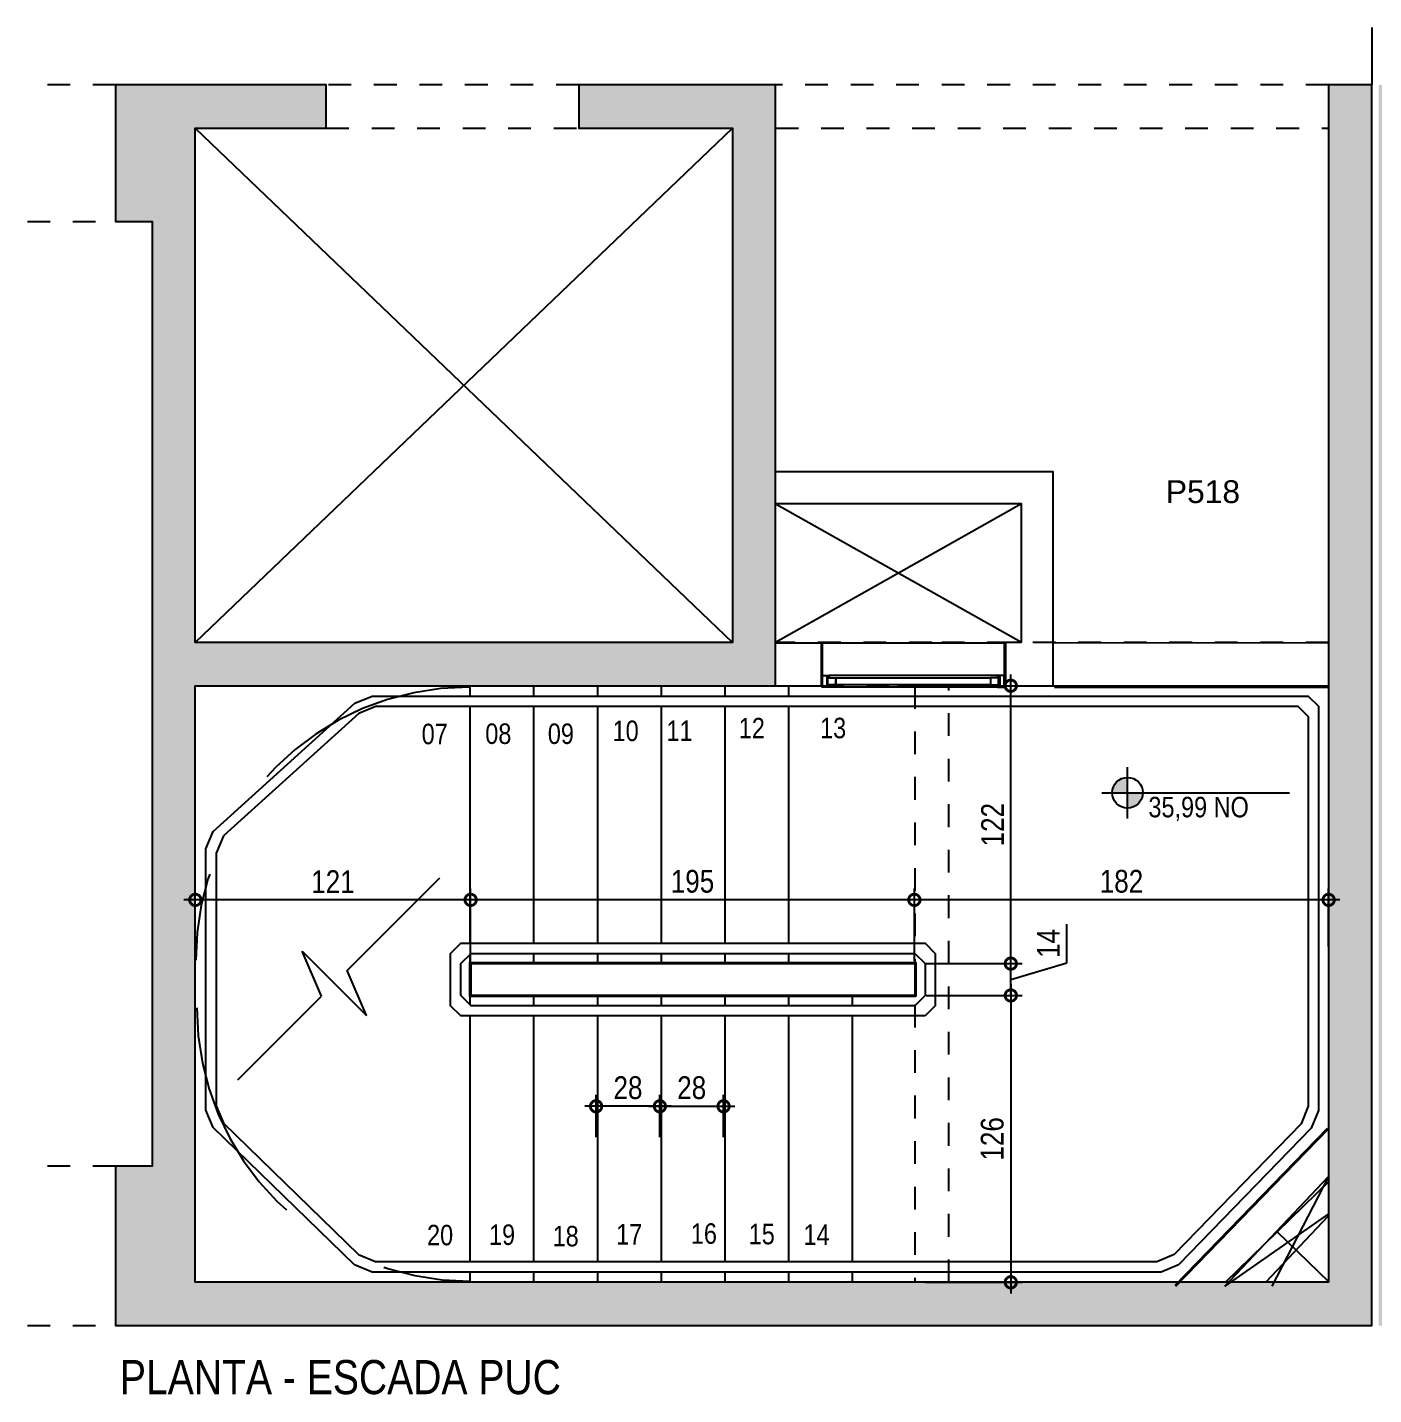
# Model space of a CAD drawing. Header units: metres. Extents: x -23 to 570, y -54 to 184.
# Drawn here: x -0.74 to 5.18, y -28.3 to -22.3 of the extents above; entities that cross this region are included whole.
import ezdxf
from ezdxf.enums import TextEntityAlignment as Align
from ezdxf.xclip import XClip

# ---------------------------------------------------------------- set-up
doc = ezdxf.new("R2010")
doc.units = ezdxf.units.M
doc.header["$XCLIPFRAME"] = 0
doc.header["$PDMODE"] = 35
doc.linetypes.add('DASHEDX2', pattern=[1.5, 1, -0.5])
for name, color, linetype in [('1', 232, 'DASHEDX2'), ('20', 7, 'Continuous'), ('21', 7, 'Continuous'), ('4', 2, 'Continuous'), ('9', 232, 'Continuous'), ('ARQ-ALV ACAB', 4, 'Continuous'), ('ARQ-ALV OSSO', 5, 'Continuous'), ('ARQ-AUX2', 2, 'Continuous'), ('ARQ-CAX @ 1', 1, 'Continuous'), ('ARQ-DIM', 2, 'Continuous'), ('ARQ-PRJ', 7, 'DASHEDX2'), ('ARQ-SIM', 1, 'Continuous'), ('ARQ-TXT', 2, 'Continuous')]:
    doc.layers.add(name, color=color, linetype=linetype)
doc.layers.add('ARQ-AUX1', color=1, linetype='Continuous', plot=False)
doc.styles.add('Adesa', font='ARIALN.TTF')
doc.styles.add('M50', font='ARIALN.TTF', dxfattribs={"height": 0.15})
doc.styles.get("Standard").update_dxf_attribs({"font": 'arial.ttf'})
doc.dimstyles.new('ADESA 1-0050', dxfattribs={"dimtxt": 0.1, "dimasz": 0.1, "dimexe": 0.05, "dimexo": 0.05, "dimgap": 0.03, "dimtad": 1, "dimdec": 1, "dimlfac": 100, "dimzin": 12, "dimtxsty": 'Adesa', "dimblk": 'DOTSMALL', "dimcen": 1, "dimdle": 0.05, "dimclrd": 1, "dimclre": 1, "dimclrt": 256, "dimazin": 3, "dimtm": 1e-09, "dimtfac": 1, "dimtdec": 1, "dimtmove": 1, "dimatfit": 0, "dimldrblk": 'DOTSMALL', "dimfxl": 0.8, "dimtvp": 2, "dimtolj": 1, "dimtzin": 0, "dimarcsym": 0})

# ---------------------------------------------------------------- blocks, each defined once
blk = doc.blocks.new('NipAcOs')
at = {"layer": 'ARQ-SIM'}
h = blk.add_hatch(color=256, dxfattribs=at)
h.dxf.hatch_style = 1
h.paths.add_polyline_path([(0, 0.15, 0.414214), (-0.15, 0), (0, 0)])
h.paths.add_polyline_path([(0.15, 0), (0, 0), (0, -0.15, 0.414214)])
for p, q in [((0, -0.25), (0, 0.25)), ((-0.25, 0), (0.15, 0)), ((0.15, 0), (1.583, 0))]:
    blk.add_line(p, q, dxfattribs=at)
blk.add_circle((0, 0), 0.15, dxfattribs=at)
at = {"style": 'Adesa'}
for p in [(0.204, 0.06), (0.204, -0.24)]:
    blk.add_attdef('000,00', p, '', height=0.2, dxfattribs=at)
blk = doc.blocks.new('_DotSmall')
at = {"color": 0, "linetype": 'ByBlock', "const_width": 0.5}
blk.add_lwpolyline([(-0.0625, 0, 1), (0.0625, 0, 1)], format="xyb", close=True, dxfattribs=at)
blk = doc.blocks.new('*D809')
at = {"layer": 'ARQ-DIM', "color": 1, "lineweight": -2, "transparency": 16777216}
for p, q in [((3.1598, -26.36), (3.1598, -26.08)), ((4.98, -26.3356), (4.98, -26.08)), ((5.03, -26.13), (3.1098, -26.13))]:
    blk.add_line(p, q, dxfattribs=at)
at = {"layer": 'Defpoints', "color": 0, "transparency": 16777216}
for p in [(3.1598, -26.13), (3.1598, -26.41), (4.98, -26.3856, 0)]:
    blk.add_point(p, dxfattribs=at)
at = {"layer": 'ARQ-DIM', "color": 1, "lineweight": -2, "transparency": 16777216, "xscale": 0.1, "yscale": 0.1, "zscale": 0.1, "rotation": 180}
blk.add_blockref('_DotSmall', (3.1598, -26.13), dxfattribs=at)
at = {"layer": 'ARQ-DIM', "color": 1, "lineweight": -2, "transparency": 16777216, "xscale": 0.1, "yscale": 0.1, "zscale": 0.1}
blk.add_blockref('_DotSmall', (4.98, -26.13), dxfattribs=at)
at = {"layer": 'ARQ-DIM', "transparency": 16777216, "insert": (4.0699, -26.049), "char_height": 0.1, "attachment_point": 5, "style": 'Adesa'}
blk.add_mtext('\\A1;182', dxfattribs=at)
blk = doc.blocks.new('*D810')
at = {"layer": 'ARQ-DIM', "color": 1, "lineweight": -2, "transparency": 16777216}
for p, q in [((1.2098, -26.4), (1.2098, -26.08)), ((3.1598, -26.4), (3.1598, -26.08)), ((3.2098, -26.13), (1.1598, -26.13))]:
    blk.add_line(p, q, dxfattribs=at)
at = {"layer": 'Defpoints', "color": 0, "transparency": 16777216}
for p in [(1.2098, -26.13), (1.2098, -26.45), (3.1598, -26.45)]:
    blk.add_point(p, dxfattribs=at)
at = {"layer": 'ARQ-DIM', "color": 1, "lineweight": -2, "transparency": 16777216, "xscale": 0.1, "yscale": 0.1, "zscale": 0.1, "rotation": 180}
blk.add_blockref('_DotSmall', (1.2098, -26.13), dxfattribs=at)
at = {"layer": 'ARQ-DIM', "color": 1, "lineweight": -2, "transparency": 16777216, "xscale": 0.1, "yscale": 0.1, "zscale": 0.1}
blk.add_blockref('_DotSmall', (3.1598, -26.13), dxfattribs=at)
at = {"layer": 'ARQ-DIM', "transparency": 16777216, "insert": (2.1848, -26.049), "char_height": 0.1, "attachment_point": 5, "style": 'Adesa'}
blk.add_mtext('\\A1;195', dxfattribs=at)
blk = doc.blocks.new('*D811')
at = {"layer": 'ARQ-DIM', "color": 1, "lineweight": -2, "transparency": 16777216}
for p, q in [((0, -26.3994), (0, -26.08)), ((1.2098, -26.4), (1.2098, -26.08)), ((1.2598, -26.13), (-0.05, -26.13))]:
    blk.add_line(p, q, dxfattribs=at)
at = {"layer": 'Defpoints', "color": 0, "transparency": 16777216}
for p in [(0, -26.13), (0, -26.4494, 0), (1.2098, -26.45)]:
    blk.add_point(p, dxfattribs=at)
at = {"layer": 'ARQ-DIM', "color": 1, "lineweight": -2, "transparency": 16777216, "xscale": 0.1, "yscale": 0.1, "zscale": 0.1, "rotation": 180}
blk.add_blockref('_DotSmall', (0, -26.13), dxfattribs=at)
at = {"layer": 'ARQ-DIM', "color": 1, "lineweight": -2, "transparency": 16777216, "xscale": 0.1, "yscale": 0.1, "zscale": 0.1}
blk.add_blockref('_DotSmall', (1.2098, -26.13), dxfattribs=at)
at = {"layer": 'ARQ-DIM', "transparency": 16777216, "insert": (0.6049, -26.0498), "char_height": 0.1, "attachment_point": 5, "style": 'Adesa'}
blk.add_mtext('\\A1;121', dxfattribs=at)
blk = doc.blocks.new('*D812')
at = {"layer": 'ARQ-DIM', "color": 1, "lineweight": -2, "transparency": 16777216}
for p, q in [((2.0413, -27.1718), (2.0413, -26.9868)), ((2.3213, -27.1718), (2.3213, -26.9868)), ((1.9913, -27.0368), (2.3713, -27.0368))]:
    blk.add_line(p, q, dxfattribs=at)
at = {"layer": 'Defpoints', "color": 0, "transparency": 16777216}
for p in [(2.3213, -27.0368), (2.0413, -27.2218, 0), (2.3213, -27.2218, 0)]:
    blk.add_point(p, dxfattribs=at)
at = {"layer": 'ARQ-DIM', "color": 1, "lineweight": -2, "transparency": 16777216, "xscale": 0.1, "yscale": 0.1, "zscale": 0.1, "rotation": 180}
blk.add_blockref('_DotSmall', (2.0413, -27.0368), dxfattribs=at)
at = {"layer": 'ARQ-DIM', "color": 1, "lineweight": -2, "transparency": 16777216, "xscale": 0.1, "yscale": 0.1, "zscale": 0.1}
blk.add_blockref('_DotSmall', (2.3213, -27.0368), dxfattribs=at)
at = {"layer": 'ARQ-DIM', "transparency": 16777216, "insert": (2.1813, -26.9557), "char_height": 0.1, "attachment_point": 5, "style": 'Adesa'}
blk.add_mtext('\\A1;28', dxfattribs=at)
blk = doc.blocks.new('*D813')
at = {"layer": 'ARQ-DIM', "color": 1, "lineweight": -2, "transparency": 16777216}
for p, q in [((1.7613, -27.1718), (1.7613, -26.9868)), ((2.0413, -27.1718), (2.0413, -26.9868)), ((2.0913, -27.0368), (1.7113, -27.0368))]:
    blk.add_line(p, q, dxfattribs=at)
at = {"layer": 'Defpoints', "color": 0, "transparency": 16777216}
for p in [(1.7613, -27.0368), (1.7613, -27.2218, 0), (2.0413, -27.2218, 0)]:
    blk.add_point(p, dxfattribs=at)
at = {"layer": 'ARQ-DIM', "color": 1, "lineweight": -2, "transparency": 16777216, "xscale": 0.1, "yscale": 0.1, "zscale": 0.1, "rotation": 180}
blk.add_blockref('_DotSmall', (1.7613, -27.0368), dxfattribs=at)
at = {"layer": 'ARQ-DIM', "color": 1, "lineweight": -2, "transparency": 16777216, "xscale": 0.1, "yscale": 0.1, "zscale": 0.1}
blk.add_blockref('_DotSmall', (2.0413, -27.0368), dxfattribs=at)
at = {"layer": 'ARQ-DIM', "transparency": 16777216, "insert": (1.9013, -26.9557), "char_height": 0.1, "attachment_point": 5, "style": 'Adesa'}
blk.add_mtext('\\A1;28', dxfattribs=at)
blk = doc.blocks.new('*D814')
at = {"layer": 'ARQ-DIM', "color": 1, "lineweight": -2, "transparency": 16777216}
for p, q in [((3.2118, -26.55), (3.6335, -26.55)), ((3.5835, -26.5), (3.5835, -27.86)), ((3.2083, -27.81), (3.6335, -27.81))]:
    blk.add_line(p, q, dxfattribs=at)
at = {"layer": 'Defpoints', "color": 0, "transparency": 16777216}
for p in [(3.1618, -26.55, 0), (3.1583, -27.81), (3.5835, -27.81)]:
    blk.add_point(p, dxfattribs=at)
at = {"layer": 'ARQ-DIM', "color": 1, "lineweight": -2, "transparency": 16777216, "xscale": 0.1, "yscale": 0.1, "zscale": 0.1}
for p, rotation in [((3.5835, -26.55), 90), ((3.5835, -27.81), 270)]:
    blk.add_blockref('_DotSmall', p, dxfattribs=dict(at, rotation=rotation))
at = {"layer": 'ARQ-DIM', "transparency": 16777216, "insert": (3.5024, -27.18), "char_height": 0.1, "attachment_point": 5, "rotation": 90, "style": 'Adesa'}
blk.add_mtext('\\A1;126', dxfattribs=at)
blk = doc.blocks.new('*D815')
at = {"layer": 'ARQ-DIM', "color": 1, "lineweight": -2, "transparency": 16777216}
for p, q in [((3.8291, -26.4063), (3.8291, -26.2368)), ((3.5835, -26.41), (3.5835, -26.31)), ((3.2118, -26.41), (3.6335, -26.41)), ((3.5835, -26.48), (3.8291, -26.4063)), ((3.5835, -26.55), (3.5835, -26.41)), ((3.5835, -26.55), (3.5835, -26.41)), ((3.2118, -26.55), (3.6335, -26.55)), ((3.5835, -26.55), (3.5835, -26.65))]:
    blk.add_line(p, q, dxfattribs=at)
at = {"layer": 'Defpoints', "color": 0, "transparency": 16777216}
for p in [(3.1618, -26.41), (3.5835, -26.41), (3.1618, -26.55, 0)]:
    blk.add_point(p, dxfattribs=at)
at = {"layer": 'ARQ-DIM', "color": 1, "lineweight": -2, "transparency": 16777216, "xscale": 0.1, "yscale": 0.1, "zscale": 0.1}
for p, rotation in [((3.5835, -26.41), 270), ((3.5835, -26.55), 90)]:
    blk.add_blockref('_DotSmall', p, dxfattribs=dict(at, rotation=rotation))
at = {"layer": 'ARQ-DIM', "transparency": 16777216, "insert": (3.7489, -26.3215), "char_height": 0.1, "attachment_point": 5, "rotation": 90, "style": 'Adesa'}
blk.add_mtext('\\A1;14', dxfattribs=at)
blk = doc.blocks.new('*D816')
at = {"layer": 'ARQ-DIM', "color": 1, "lineweight": -2, "transparency": 16777216}
for p, q in [((3.5835, -26.46), (3.5835, -25.1394)), ((3.085, -25.1894), (3.6335, -25.1894)), ((3.2118, -26.41), (3.6335, -26.41))]:
    blk.add_line(p, q, dxfattribs=at)
at = {"layer": 'Defpoints', "color": 0, "transparency": 16777216}
for p in [(3.035, -25.1894), (3.5835, -25.1894), (3.1618, -26.41)]:
    blk.add_point(p, dxfattribs=at)
at = {"layer": 'ARQ-DIM', "color": 1, "lineweight": -2, "transparency": 16777216, "xscale": 0.1, "yscale": 0.1, "zscale": 0.1}
for p, rotation in [((3.5835, -25.1894), 90), ((3.5835, -26.41), 270)]:
    blk.add_blockref('_DotSmall', p, dxfattribs=dict(at, rotation=rotation))
at = {"layer": 'ARQ-DIM', "transparency": 16777216, "insert": (3.5033, -25.7997), "char_height": 0.1, "attachment_point": 5, "rotation": 90, "style": 'Adesa'}
blk.add_mtext('\\A1;122', dxfattribs=at)
blk = doc.blocks.new('EST-PR-007-6SA-R02')
at = {"layer": '4'}
h = blk.add_hatch(color=8, dxfattribs=at)
h.dxf.hatch_style = 1
h.paths.add_polyline_path([(213.004314, 593.488972), (232.004314, 593.488972), (232.004314, 744.488972), (213.004314, 744.488972)], flags=17)
h.paths.add_polyline_path([(517.003016, 942.98646), (353.003016, 942.98646), (353.003016, 923.986062), (498.003016, 923.986062), (498.003016, 465.008359), (498.003039, 465.008359), (498.003039, 450.008359), (498.003039, 395.98646), (517.003016, 395.98646)])
h.paths.add_polyline_path([(3672.003309, 253.001099), (3672.003309, 388.001099), (3637.003309, 388.001099), (3637.003309, 253.001099)])
h.paths.add_polyline_path([(3637.003309, 942.98646), (3637.003194, 872.98646), (3653.003309, 872.98646), (3653.003309, 599.001099), (3637.003309, 599.001099), (3637.003309, 539.001099), (3672.003309, 539.001099), (3672.003309, 942.98646)])
h.paths.add_polyline_path([(3672.003424, 102.001099), (3637.003309, 102.001099), (3637.003309, 42.001099), (3653.003307, 42.001099), (3653.003307, -229.998901), (3637.003309, -229.998901), (3637.003309, -299.998901), (3672.003424, -299.998901)])
h.paths.add_polyline_path([(3075.003309, -299.999844), (3110.003309, -299.999844), (3110.003309, -199.999844), (3075.003309, -199.999844)])
h.paths.add_polyline_path([(3075.003309, 270.500177), (3110.003309, 270.500177), (3110.003309, 370.500177), (3075.003309, 370.500177)])
h.paths.add_polyline_path([(520.003309, 942.98646), (520.003309, 395.98646), (555.003309, 395.98646), (555.003309, 455.98646), (539.003309, 455.98646), (539.003309, 872.98646), (555.003309, 872.98646), (555.003309, 942.98646)])
h.paths.add_polyline_path([(-2102.995138, 253.000177), (-2102.995138, 388.000177), (-2137.995138, 388.000177), (-2137.995138, 253.000177)])
h.paths.add_polyline_path([(-2137.995138, 101.999935), (-2137.995138, -299.999844), (-2102.995138, -299.999844), (-2102.995138, -229.999844), (-2118.995138, -229.999844), (-2118.995138, 41.999935), (-2102.995138, 41.999935), (-2102.995138, 101.999935)])
h.paths.add_polyline_path([(520.003309, 245.003526), (520.003309, -299.999844), (555.003309, -299.999844), (555.003309, -229.999844), (539.003309, -229.999844), (539.003309, 185.003526), (555.003309, 185.003526), (555.003309, 245.003526)])
h.paths.add_polyline_path([(-35, 245.003526), (-35, 185.003526), (-19, 185.003526), (-19, -230), (-35, -230), (-35, -300), (517, -300), (517, 245), (498, 245), (498, -281), (0, -281), (0, -19), (255, -19), (255, 245.003526), (168.5, 245.003526), (168.5, 226.003526), (236, 226.003526), (236, 0), (0, 0), (0, 226.003526), (57.5, 226.003526), (57.5, 245.003526)])
h.paths.add_polyline_path([(-34.995574, 942.98646), (-34.995574, 872.98646), (-18.995574, 872.98646), (-18.995574, 455.98646), (-34.995574, 455.98646), (-34.995574, 395.98646), (232.004426, 395.98646), (232.004426, 482.488972), (213.004426, 482.488972), (213.004426, 414.98646), (0.004426, 414.98646), (0.004426, 923.98646), (213.004426, 923.98646), (213.004426, 856.98646), (232.004426, 856.98646), (232.004426, 923.98646), (252.004426, 923.98646), (252.004426, 942.98646)])
h.paths.add_polyline_path([(3075.003309, 842.98646), (3110.003309, 842.98646), (3110.003309, 942.98646), (3075.003309, 942.98646)])
h.paths.add_polyline_path([(2530.003309, -299.999844), (2570.003309, -299.999844), (2570.003309, -199.999844), (2530.003309, -199.999844)])
h.paths.add_polyline_path([(2530.003309, 145.003526), (2570.003309, 145.003526), (2570.003309, 245.003526), (2530.003309, 245.003526)])
h.paths.add_polyline_path([(2530.003309, 395.98646), (2570.003309, 395.98646), (2570.003309, 495.98646), (2530.003309, 495.98646)])
h.paths.add_polyline_path([(2530.003309, 842.98646), (2570.003309, 842.98646), (2570.003309, 942.98646), (2530.003309, 942.98646)])
h.paths.add_polyline_path([(1995.003309, -299.999844), (2030.003309, -299.999844), (2030.003309, -199.999844), (1995.003309, -199.999844)])
h.paths.add_polyline_path([(1995.003309, 145.003526), (2030.003309, 145.003526), (2030.003309, 245.003526), (1995.003309, 245.003526)])
h.paths.add_polyline_path([(1995.003309, 395.98646), (2030.003309, 395.98646), (2030.003309, 495.98646), (1995.003309, 495.98646)])
h.paths.add_polyline_path([(1995.003309, 842.98646), (2030.003309, 842.98646), (2030.003309, 942.98646), (1995.003309, 942.98646)])
h.paths.add_polyline_path([(1460.003309, -299.999844), (1495.003309, -299.999844), (1495.003309, -199.999844), (1460.003309, -199.999844)])
h.paths.add_polyline_path([(1460.003309, 145.003526), (1495.003309, 145.003526), (1495.003309, 245.003526), (1460.003309, 245.003526)])
h.paths.add_polyline_path([(1460.176641, 395.98646), (1495.176641, 395.98646), (1495.176641, 495.98646), (1460.176641, 495.98646)])
h.paths.add_polyline_path([(1460.003309, 842.98646), (1495.003309, 842.98646), (1495.003309, 942.98646), (1460.003309, 942.98646)])
h.paths.add_polyline_path([(925.003309, -299.999844), (960.003309, -299.999844), (960.003309, -199.999844), (925.003309, -199.999844)])
h.paths.add_polyline_path([(925.003309, 145.003526), (960.003309, 145.003526), (960.003309, 245.003526), (925.003309, 245.003526)])
h.paths.add_polyline_path([(925.003309, 395.98646), (960.003309, 395.98646), (960.003309, 495.98646), (925.003309, 495.98646)])
h.paths.add_polyline_path([(925.003309, 842.98646), (960.003309, 842.98646), (960.003309, 942.98646), (925.003309, 942.98646)])
h.paths.add_polyline_path([(-1582.999721, -299.999844), (-1547.999721, -299.999844), (-1547.999721, -199.999844), (-1582.999721, -199.999844)])
h.paths.add_polyline_path([(-494.999721, -299.999844), (-459.999721, -299.999844), (-459.999721, -199.999844), (-494.999721, -199.999844)])
h.paths.add_polyline_path([(-1042.999721, -299.999844), (-1002.999721, -299.999844), (-1002.999721, -199.999844), (-1042.999721, -199.999844)])
h.paths.add_polyline_path([(-494.999721, 145.003526), (-459.999721, 145.003526), (-459.999721, 245.003526), (-494.999721, 245.003526)])
h.paths.add_polyline_path([(-1042.999721, 145.003526), (-1002.999721, 145.003526), (-1002.999721, 245.003526), (-1042.999721, 245.003526)])
h.paths.add_polyline_path([(-494.999721, 395.98646), (-459.999721, 395.98646), (-459.999721, 495.98646), (-494.999721, 495.98646)])
h.paths.add_polyline_path([(-1042.999721, 395.98646), (-1002.999721, 395.98646), (-1002.999721, 495.98646), (-1042.999721, 495.98646)])
h.paths.add_polyline_path([(-1582.999721, 270.500177), (-1547.999721, 270.500177), (-1547.999721, 370.500177), (-1582.999721, 370.500177)])
h.paths.add_polyline_path([(-494.999721, 842.98646), (-459.999721, 842.98646), (-459.999721, 942.98646), (-494.999721, 942.98646)])
h.paths.add_polyline_path([(-1042.999721, 842.98646), (-1002.999721, 842.98646), (-1002.999721, 942.98646), (-1042.999721, 942.98646)])
h.paths.add_polyline_path([(-1582.999721, 842.98646), (-1547.999721, 842.98646), (-1547.999721, 942.98646), (-1582.999721, 942.98646)])
h.paths.add_polyline_path([(-2137.995141, 942.98646), (-2137.995141, 538.988972), (-2102.995141, 538.988972), (-2102.995141, 598.988972), (-2118.995141, 598.988972), (-2118.995141, 872.98646), (-2102.995141, 872.98646), (-2102.995141, 942.98646)])
at = {"layer": '1'}
for p, q in [((255, -19.004679), (316.123196, -19.004679)), ((316.123196, -19.004679), (316.123196, -281))]:
    blk.add_line(p, q, dxfattribs=at)
for points in [[(-35, 245.003526), (-273.377168, 245.003526)], [(168.5, 245.003526), (57.5, 245.003526)], [(498.003016, 245), (255, 245.003526)], [(57.5, 226.003526), (168.5, 226.003526)], [(255, 226.003526), (498, 226)], [(-254.985237, 185.003526), (-35, 185.003526)], [(323.623196, -0.004679), (255, -0.004679)], [(498, -0.004679), (323.623196, -0.004679)], [(331.123196, -19.004679), (498, -19.004679)], [(331.123196, -281), (331.123196, -19.004679)], [(-34.999721, -229.999844), (-254.985237, -229.999844)], [(-273.377168, -299.999844), (-35, -299.999844)]]:
    blk.add_lwpolyline(points, dxfattribs=at)
at = {"layer": '20', "linetype": 'Continuous'}
for p, q in [((517.003016, 395.98646), (517.003016, 245.003526)), ((452.47852, -281.076016), (498.381406, -236.466324))]:
    blk.add_line(p, q, dxfattribs=at)
at = {"layer": '21'}
for p, q in [((0, 0), (236, 226.003526)), ((0, 226.003526), (236, 0)), ((470.365032, -281), (498, -251.810285)), ((475.429963, -258.77117), (498.002503, -280.707788))]:
    blk.add_line(p, q, dxfattribs=at)
at = {"layer": '4', "linetype": 'Continuous'}
blk.add_lwpolyline([(-35, 245.003526), (-35, 185.003526), (-19, 185.003526), (-19, -230), (-35, -230), (-35, -300), (517, -300), (517, 245), (498, 245), (498, -281), (0, -281), (0, -19), (255, -19), (255, 245.003526), (168.5, 245.003526), (168.5, 226.003526), (236, 226.003526), (236, 0), (0, 0), (0, 226.003526), (57.5, 226.003526), (57.5, 245.003526), (-35, 245.003526)], dxfattribs=at)
at = {"layer": '9', "linetype": 'Continuous'}
blk.add_text('P518', height=10, dxfattribs=at).set_placement((426.475306, 61.333997))
blk = doc.blocks.new('*U1339')
at = {"color": 0, "linetype": 'ByBlock', "ltscale": 0.5}
for points in [[(0.02, -0.045), (0.02, -0.045), (0.02, -0.045), (0.02, -0.045), (0.02, -0.045), (0.02, -0.045), (0.02, -0.045), (0.02, -0.045), (0.02, -0.045), (0.03, -0.045), (0.03, -0.05), (0, -0.05), (0, 0), (0.03, 0), (0.03, -0.005), (0.02, -0.005), (0.02, -0.045)], [(0.78, -0.045), (0.78, -0.045), (0.78, -0.045), (0.78, -0.045), (0.78, -0.045), (0.78, -0.045), (0.78, -0.045), (0.78, -0.045), (0.78, -0.045), (0.77, -0.045), (0.77, -0.05), (0.8, -0.05), (0.8, 0), (0.77, 0), (0.77, -0.005), (0.78, -0.005), (0.78, -0.045)], [(0.025, -0.01), (0.06, -0.01), (0.06, -0.04), (0.025, -0.04)], [(0.775, -0.01), (0.74, -0.01), (0.74, -0.04), (0.775, -0.04)]]:
    blk.add_lwpolyline(points, close=True, dxfattribs=at)
at = {"color": 8, "linetype": 'ByBlock', "ltscale": 0.5}
for points in [[(0.77, 0), (0.03, 0)], [(0.77, -0.05), (0.03, -0.05)]]:
    blk.add_lwpolyline(points, dxfattribs=at)
at = {"color": 7, "linetype": 'ByBlock', "ltscale": 0.5}
blk.add_lwpolyline([(0.74, -0.01), (0.74, -0.04), (0.06, -0.04), (0.06, -0.01)], close=True, dxfattribs=at)

msp = doc.modelspace()

# ---------------------------------------------------------------- linework, layer by layer
at = {"color": 7, "elevation": 0}
msp.add_lwpolyline([(2.7549, -25.0001), (3.5549, -25.0001)], dxfattribs=at)
at = {"layer": 'ARQ-ALV ACAB'}
for points in [[(2.7499, -25.0001), (2.7549, -25.0001), (2.7549, -25.195)], [(3.5599, -25), (3.5549, -25), (3.5549, -25.195)], [(4.3063, -27.8222), (4.975, -27.1334)]]:
    msp.add_lwpolyline(points, dxfattribs=at)
at = {"layer": 'ARQ-ALV ACAB', "elevation": 0}
msp.add_lwpolyline([(3.775, -25.195), (4.975, -25.195)], dxfattribs=at)
msp.add_lwpolyline([(3.1668, -26.555), (1.2068, -26.555), (1.2068, -26.405), (3.1668, -26.405)], close=True, dxfattribs=at)
at = {"layer": 'ARQ-ALV OSSO'}
for points in [[(3.5599, -25.19), (3.7699, -25.19), (3.77, -24.25), (2.55, -24.25)], [(3.6299, -25), (3.63, -24.39), (2.55, -24.39)], [(2.7499, -25), (2.7499, -25.19)], [(3.5599, -25), (3.5599, -25.19)], [(3.77, -25), (4.975, -25.0001)], [(2.5499, -25.19), (2.7499, -25.19)], [(4.3083, -27.8272), (4.98, -27.1356)], [(4.5236, -27.8272), (4.98, -27.3447)]]:
    msp.add_lwpolyline(points, dxfattribs=at)
at = {"layer": 'ARQ-ALV OSSO', "elevation": 0}
for points in [[(2.5499, -25.0001), (2.7549, -25.0001)], [(3.6299, -25), (3.5599, -25)], [(3.77, -25.19), (4.975, -25.1901)]]:
    msp.add_lwpolyline(points, dxfattribs=at)
msp.add_lwpolyline([(3.1618, -26.55), (1.2118, -26.55), (1.2118, -26.41), (3.1618, -26.41)], close=True, dxfattribs=at)
at = {"layer": 'ARQ-AUX1'}
for p, q in [((1.2068, -25.195, 0), (1.2068, -25.2344, 0)), ((1.4868, -25.195, 0), (1.4868, -25.2344, 0)), ((1.7668, -25.195, 0), (1.7668, -25.2344, 0)), ((2.0468, -25.195, 0), (2.0468, -25.2344, 0)), ((2.3268, -25.195, 0), (2.3268, -25.2344, 0)), ((2.6068, -25.195, 0), (2.6068, -25.2344, 0)), ((1.2068, -25.2794, 0), (1.2068, -26.32, 0)), ((1.4868, -25.2794, 0), (1.4868, -26.32, 0)), ((1.7668, -25.2794, 0), (1.7668, -26.32, 0)), ((2.0468, -25.2794, 0), (2.0468, -26.32, 0)), ((2.3268, -25.2794, 0), (2.3268, -26.32, 0)), ((2.6068, -25.2794, 0), (2.6068, -26.32, 0)), ((1.2068, -26.37, 0), (1.2068, -26.405, 0)), ((1.4868, -26.365, 0), (1.4868, -26.405, 0)), ((1.7668, -26.365, 0), (1.7668, -26.405, 0)), ((2.0468, -26.365, 0), (2.0468, -26.405, 0)), ((2.3268, -26.365, 0), (2.3268, -26.405, 0)), ((2.6068, -26.365, 0), (2.6068, -26.405, 0)), ((1.2068, -26.405, 0), (1.2068, -26.59, 0)), ((1.4868, -26.555, 0), (1.4868, -26.595, 0)), ((1.7668, -26.555, 0), (1.7668, -26.595, 0)), ((2.0468, -26.555, 0), (2.0468, -26.595, 0)), ((2.3268, -26.555, 0), (2.3268, -26.595, 0)), ((2.6068, -26.555, 0), (2.6068, -26.595, 0)), ((2.8868, -26.555, 0), (2.8868, -26.595, 0)), ((1.2068, -26.64, 0), (1.2068, -27.72, 0)), ((1.4868, -26.64, 0), (1.4868, -27.72, 0)), ((1.7668, -26.64, 0), (1.7668, -27.72, 0)), ((2.0468, -26.64, 0), (2.0468, -27.72, 0)), ((2.3268, -26.64, 0), (2.3268, -27.72, 0)), ((2.6068, -26.64, 0), (2.6068, -27.72, 0)), ((2.8868, -26.64, 0), (2.8868, -27.72, 0)), ((1.2068, -27.765, 0), (1.2068, -27.805, 0)), ((1.4868, -27.765, 0), (1.4868, -27.805, 0)), ((1.7668, -27.765, 0), (1.7668, -27.805, 0)), ((2.0468, -27.765, 0), (2.0468, -27.805, 0)), ((2.3268, -27.765, 0), (2.3268, -27.805, 0)), ((2.6068, -27.765, 0), (2.6068, -27.805, 0)), ((2.8868, -27.765, 0), (2.8868, -27.805, 0))]:
    msp.add_line(p, q, dxfattribs=at)
at = {"layer": 'ARQ-AUX2'}
for p, q in [((0.0791, -25.8293, 0), (0.7003, -25.2658, 0)), ((0.7003, -25.2658, 0), (0.7776, -25.2344, 0)), ((0.7959, -25.2794, 0), (0.7186, -25.3108, 0)), ((0.7186, -25.3108, 0), (0.1241, -25.8483, 0)), ((0.0468, -25.9056, 0), (0.0791, -25.8293, 0)), ((0.1241, -25.8483, 0), (0.0918, -25.9246, 0)), ((0.0468, -27.0544, 0), (0.0468, -25.9056, 0)), ((0.0918, -25.9246, 0), (0.0918, -27.0353, 0)), ((0.0791, -27.1307, 0), (0.0468, -27.0544, 0)), ((0.0918, -27.0353, 0), (0.1241, -27.1117, 0)), ((0.6994, -27.7336, 0), (0.0791, -27.1307, 0)), ((0.1241, -27.1117, 0), (0.7177, -27.6886, 0)), ((0.7177, -27.6886, 0), (0.795, -27.72, 0)), ((0.7767, -27.765, 0), (0.6994, -27.7336, 0))]:
    msp.add_line(p, q, dxfattribs=at)
at = {"layer": 'ARQ-AUX2', "elevation": 0}
for points in [[(0.7776, -25.2344), (4.89, -25.2344), (4.935, -25.2794), (4.935, -27.055), (4.9037, -27.1323), (4.3207, -27.7327), (4.2444, -27.765), (0.7767, -27.765)], [(0.7959, -25.2794), (4.845, -25.2794), (4.89, -25.3244), (4.89, -27.0368), (4.8587, -27.1141), (4.3017, -27.6877), (4.2253, -27.72), (0.795, -27.72)]]:
    msp.add_lwpolyline(points, dxfattribs=at)
for points in [[(3.2068, -26.64), (1.1668, -26.64), (1.1218, -26.595), (1.1218, -26.365), (1.1668, -26.32), (3.2068, -26.32), (3.2518, -26.365), (3.2518, -26.595)], [(3.1618, -26.595), (1.2118, -26.595), (1.1668, -26.55), (1.1668, -26.41), (1.2118, -26.365), (3.1618, -26.365), (3.2068, -26.41), (3.2068, -26.55)]]:
    msp.add_lwpolyline(points, close=True, dxfattribs=at)
at = {"layer": 'ARQ-PRJ', "elevation": 0}
msp.add_lwpolyline([(0.187, -26.9206), (0.5546, -26.5529), (0.4698, -26.3549), (0.7527, -26.6377), (0.6679, -26.4397), (1.0742, -26.0333)], dxfattribs=at)
at = {"layer": 'ARQ-PRJ'}
for centre, start, end in [((1.2018, -26.3956, 0), 90, 180), ((1.2068, -26.605, 0), 180, 270)]:
    msp.add_arc(centre, 1.2, start, end, dxfattribs=at)
at = {"layer": 'ARQ-SIM'}
for points in [[(3.63, -24.39), (2.5499, -25)], [(3.6299, -25), (2.555, -24.395)], [(4.98, -27.3447), (4.7306, -27.8272)], [(4.98, -27.5092), (4.5236, -27.8272)]]:
    msp.add_lwpolyline(points, dxfattribs=at)

# ---------------------------------------------------------------- block references
at = {"linetype": 'Continuous'}
ref = msp.add_blockref('EST-PR-007-6SA-R02', (0, -25), dxfattribs=dict(at, xscale=0.01, yscale=0.01, zscale=0.01))
XClip(ref).set_block_clipping_path([(-73.8074444654, -317.589930625), (623.6111655178, 270.3134540678)])
at = {"layer": 'ARQ-CAX @ 1'}
msp.add_blockref('*U1339', (2.7549, -25.145), dxfattribs=at)
at = {"layer": 'ARQ-SIM'}
ref = msp.add_blockref('NipAcOs', (4.0964, -25.6594), dxfattribs=dict(at, xscale=0.45, yscale=0.45, zscale=0.45))
ref.add_attrib('000,00', '35,99 NO', (4.1882, -25.7674), dxfattribs={"layer": '0', "color": 2, "height": 0.09, "style": 'Adesa'})

# ---------------------------------------------------------------- texts
at = {"layer": 'ARQ-TXT', "style": 'M50'}
for s, p in [('10', (1.891, -25.3874)), ('11', (2.1279, -25.387)), ('12', (2.4455, -25.3749)), ('13', (2.8027, -25.3749)), ('07', (1.0521, -25.4012)), ('08', (1.3316, -25.4)), ('09', (1.6064, -25.4001)), ('20', (1.0757, -27.6026)), ('19', (1.348, -27.6009)), ('18', (1.6275, -27.6072)), ('17', (1.9069, -27.5991)), ('16', (2.2349, -27.5959, 0)), ('15', (2.4891, -27.5988, 0)), ('14', (2.73, -27.6007))]:
    msp.add_text(s, height=0.09, dxfattribs=at).set_placement(p, align=Align.MIDDLE)
at = {"layer": 'ARQ-TXT', "ltscale": 0.5, "style": 'Adesa'}
msp.add_text('PLANTA - ESCADA PUC', height=0.15, dxfattribs=at).set_placement((-0.3312, -28.3016))

# ---------------------------------------------------------------- dimensions: what is measured, and where the dimension line sits
at = {"layer": 'ARQ-DIM'}
dim = msp.add_linear_dim(base=(3.5835, -25.1894), p1=(3.1618, -26.41), p2=(3.035, -25.1894), angle=270, dimstyle='ADESA 1-0050', override={"dimdec": 0}, dxfattribs=at)
dim.commit()
dim.dimension.update_dxf_attribs({"geometry": '*D816', "text_midpoint": (3.5033, -25.7997)})
for base, p1, p2, angle, picture, middle in [((0, -26.13), (1.2098, -26.45), (0, -26.4494, 0), 180, '*D811', (0.6049, -26.0498)), ((1.2098, -26.13), (3.1598, -26.45), (1.2098, -26.45), 180, '*D810', (2.1848, -26.049)), ((3.1598, -26.13), (4.98, -26.3856, 0), (3.1598, -26.41), 180, '*D809', (4.0699, -26.049)), ((3.5835, -26.41), (3.1618, -26.55, 0), (3.1618, -26.41), 270, '*D815', (3.7489, -26.3763)), ((3.5835, -27.81), (3.1618, -26.55, 0), (3.1583, -27.81), 270, '*D814', (3.5024, -27.18)), ((1.7613, -27.0368), (2.0413, -27.2218, 0), (1.7613, -27.2218, 0), 180, '*D813', (1.9013, -26.9557)), ((2.3213, -27.0368), (2.0413, -27.2218, 0), (2.3213, -27.2218, 0), 180, '*D812', (2.1813, -26.9557))]:
    dim = msp.add_linear_dim(base=base, p1=p1, p2=p2, angle=angle, dimstyle='ADESA 1-0050', dxfattribs=at)
    dim.commit()
    dim.dimension.update_dxf_attribs({"geometry": picture, "text_midpoint": middle})

doc.saveas('drawing.dxf')
